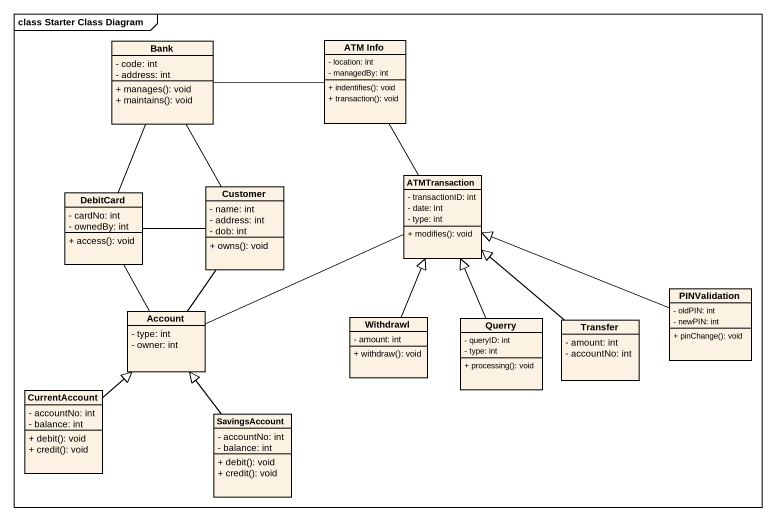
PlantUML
@startuml
mainframe class Starter Class Diagram
hide circle
hide empty members
skinparam classAttributeIconSize 0
class Bank {
  - code: int
  - address: int
  + manages(): void
  + maintains(): void
}
class "ATM Info" as ATM_Info {
  - location: int
  - managedBy: int
  + indentifies(): void
  + transaction(): void
}
class DebitCard {
  - cardNo: int
  - ownedBy: int
  + access(): void
}
class Customer {
  - name: int
  - address: int
  - dob: int
  + owns(): void
}
class ATMTransaction {
  - transactionID: int
  - date: int
  - type: int
  + modifies(): void
}
class Account {
  - type: int
  - owner: int
}
class Withdrawl {
  - amount: int
  + withdraw(): void
}
class Querry {
  - queryID: int
  - type: int
  + processing(): void
}
class Transfer {
  - amount: int
  - accountNo: int
}
class PINValidation {
  - oldPIN: int
  - newPIN: int
  + pinChange(): void
}
class CurrentAccount {
  - accountNo: int
  - balance: int
  + debit(): void
  + credit(): void
}
class SavingsAccount {
  - accountNo: int
  - balance: int
  + debit(): void
  + credit(): void
}
Bank -right- ATM_Info
Bank -- DebitCard
Bank -- Customer
ATM_Info -- ATMTransaction
DebitCard -right- Customer
DebitCard -- Account
Customer -- Account
Account -right- ATMTransaction
Withdrawl -up-|> ATMTransaction
Querry -up-|> ATMTransaction
Transfer -up-|> ATMTransaction
PINValidation -left-|> ATMTransaction
CurrentAccount -up-|> Account
SavingsAccount -up-|> Account
@enduml
